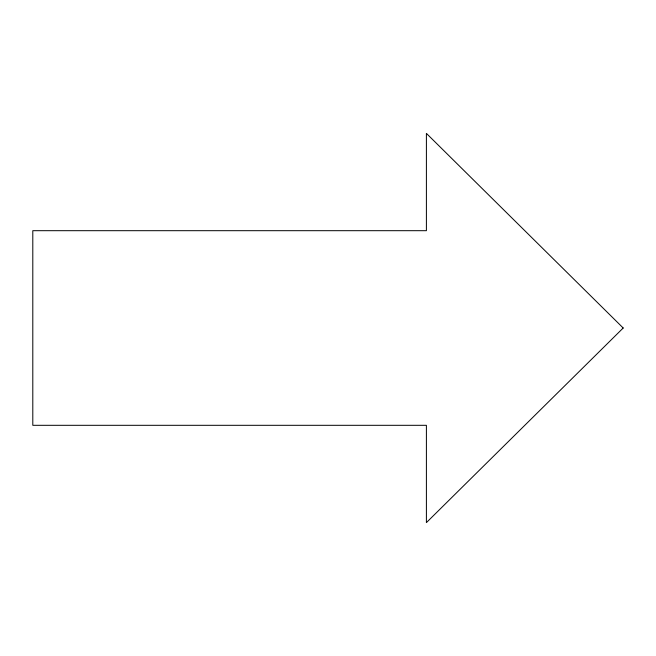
<?xml version="1.0" encoding="UTF-8"?>
<svg xmlns="http://www.w3.org/2000/svg" width="656" height="656" viewBox="0 0 656 656"><rect width="100%" height="100%" fill="white"/><g stroke="black" fill="none" stroke-linecap="round" stroke-linejoin="round"><path stroke-width="0.98" d="M623.2 328L426.4 522.611L426.4 425.309L32.8 425.309L32.8 230.691L426.4 230.691L426.4 133.389L623.2 328"/></g></svg>
